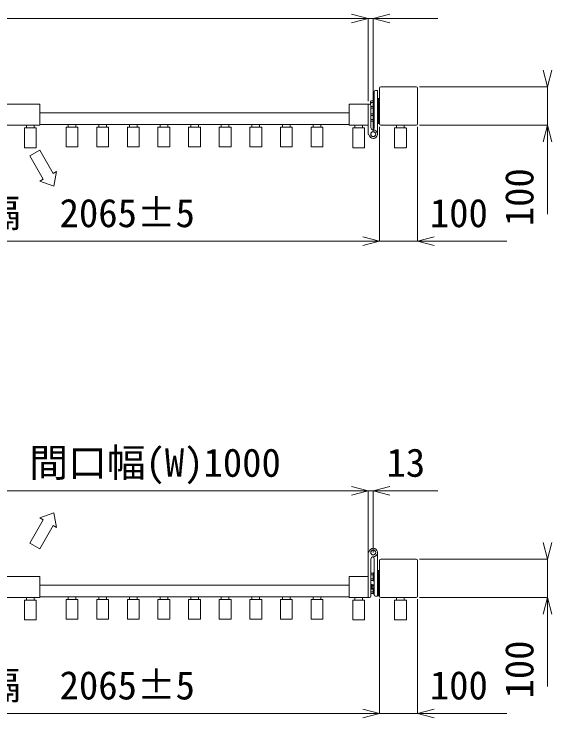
# Model space of a CAD drawing. Units: millimetres, scale not verified. Extents: x -6116 to 6499, y -4320 to 4590.
# Drawn here: x 3258 to 4664, y 1265 to 3105 of the extents above; entities that cross this region are included whole.
import ezdxf
from ezdxf.enums import TextEntityAlignment as Align

# ---------------------------------------------------------------- set-up
doc = ezdxf.new("R2010")
doc.units = ezdxf.units.MM
doc.header["$LTSCALE"] = 20
doc.layers.add('0-0_0', color=7, linetype='Continuous', lineweight=9)
doc.styles.add('ＭＳ ゴシック', font='')
doc.styles.get('ＭＳ ゴシック').set_extended_font_data('MS Gothic')

msp = doc.modelspace()

# ---------------------------------------------------------------- linework, layer by layer
at = {"layer": '0-0_0'}
for p, q in [((3183.71, 3093.46), (4183.71, 3093.46)), ((4183.71, 3093.46), (4140.25, 3105.1)), ((4183.71, 3093.46), (4140.25, 3081.81)), ((4183.71, 2877.66), (4183.71, 3094.26)), ((4183.71, 3093.46), (4196.71, 3093.46)), ((4196.71, 3093.46), (4240.18, 3105.1)), ((4196.71, 2799.16), (4196.71, 3094.26)), ((4651.85, 2914.66), (4640.21, 2958.12)), ((4212.71, 2911.16), (4212.71, 2818.16)), ((4216.21, 2914.66), (4309.21, 2914.66)), ((4312.71, 2911.16), (4312.71, 2818.16)), ((4317.21, 2914.66), (4652.65, 2914.66)), ((4651.85, 2914.66), (4651.85, 2814.66)), ((4198.71, 2807.68), (4198.71, 2901.66)), ((4202.21, 2905.16), (4207.21, 2905.16)), ((4207.71, 2791.16), (4207.71, 2904.66)), ((4189.71, 2876), (4189.71, 2868.61)), ((4196.71, 2878.46), (4190.61, 2878.46)), ((4196.71, 2873.55), (4190.61, 2873.55)), ((4196.71, 2879.16), (4196.71, 2858.16)), ((4196.71, 2878.46), (4196.71, 2858.86)), ((4209.71, 2884.71), (4207.71, 2884.71)), ((4209.71, 2884.71), (4207.71, 2884.71)), ((4209.71, 2884.71), (4209.71, 2818.71)), ((4211.71, 2884.71), (4209.71, 2884.71)), ((4209.71, 2884.71), (4209.71, 2818.71)), ((4211.71, 2884.71), (4209.71, 2884.71)), ((4211.71, 2884.71), (4211.71, 2818.71)), ((4211.71, 2884.71), (4211.71, 2818.71)), ((4212.71, 2818.71), (4212.71, 2884.71)), ((4212.71, 2818.71), (4212.71, 2884.71)), ((3184.21, 2869.66), (3325.21, 2869.66)), ((3325.71, 2815.16), (3325.71, 2869.16)), ((4133.71, 2869.16), (4133.71, 2815.16)), ((4183.71, 2869.66), (4134.21, 2869.66)), ((4183.71, 2869.66), (4183.71, 2814.66)), ((4183.71, 2862.66), (4183.71, 2869.16)), ((4183.71, 2842.68), (4183.71, 2861.16)), ((4184.21, 2869.66), (4187.21, 2869.66)), ((4196.71, 2858.86), (4190.61, 2858.86)), ((4190.71, 2808.16), (4190.71, 2866.16)), ((4196.71, 2863.76), (4190.71, 2863.76)), ((4196.71, 2858.16), (4198.71, 2858.16)), ((3325.71, 2846.66), (4133.71, 2846.66)), ((4183.71, 2823.46), (4183.71, 2841.64)), ((4196.71, 2844.46), (4190.71, 2844.46)), ((4196.71, 2839.55), (4190.71, 2839.55)), ((4196.71, 2845.16), (4196.71, 2824.16)), ((4196.71, 2844.46), (4196.71, 2824.86)), ((3325.71, 2816.66), (4133.71, 2816.66)), ((3399.71, 2816.16), (3399.71, 2809.46)), ((3400.21, 2816.66), (3419.21, 2816.66)), ((3419.71, 2816.16), (3419.71, 2809.46)), ((3479.71, 2816.16), (3479.71, 2809.46)), ((3480.21, 2816.66), (3499.21, 2816.66)), ((3499.71, 2816.16), (3499.71, 2809.46)), ((3559.71, 2816.16), (3559.71, 2809.46)), ((3560.21, 2816.66), (3579.21, 2816.66)), ((3579.71, 2816.16), (3579.71, 2809.46)), ((3639.71, 2816.16), (3639.71, 2809.46)), ((3640.21, 2816.66), (3659.21, 2816.66)), ((3659.71, 2816.16), (3659.71, 2809.46)), ((3719.71, 2816.16), (3719.71, 2809.46)), ((3720.21, 2816.66), (3739.21, 2816.66)), ((3739.71, 2816.16), (3739.71, 2809.46)), ((3799.71, 2816.16), (3799.71, 2809.46)), ((3800.21, 2816.66), (3819.21, 2816.66)), ((3819.71, 2816.16), (3819.71, 2809.46)), ((3879.71, 2816.16), (3879.71, 2809.46)), ((3880.21, 2816.66), (3899.21, 2816.66)), ((3899.71, 2816.16), (3899.71, 2809.46)), ((3959.71, 2816.16), (3959.71, 2809.46)), ((3960.21, 2816.66), (3979.21, 2816.66)), ((3979.71, 2816.16), (3979.71, 2809.46)), ((4039.71, 2816.16), (4039.71, 2809.46)), ((4040.21, 2816.66), (4059.21, 2816.66)), ((4059.71, 2816.16), (4059.71, 2809.46)), ((4183.71, 2791.45), (4183.71, 2821.96)), ((4196.71, 2829.76), (4190.71, 2829.76)), ((4196.71, 2824.86), (4190.71, 2824.86)), ((4196.71, 2824.16), (4198.71, 2824.16)), ((4211.71, 2818.71), (4212.71, 2818.71)), ((4211.71, 2818.71), (4212.71, 2818.71)), ((3184.21, 2814.66), (3325.21, 2814.66)), ((3285.21, 2756.86), (3285.21, 2806.46)), ((3286.21, 2807.46), (3315.21, 2807.46)), ((3290.71, 2814.16), (3290.71, 2807.46)), ((3291.21, 2814.66), (3310.21, 2814.66)), ((3310.71, 2814.16), (3310.71, 2807.46)), ((3316.21, 2756.86), (3316.21, 2806.46)), ((3394.21, 2758.86), (3394.21, 2808.46)), ((3395.21, 2809.46), (3424.21, 2809.46)), ((3425.21, 2758.86), (3425.21, 2808.46)), ((3474.21, 2758.86), (3474.21, 2808.46)), ((3475.21, 2809.46), (3504.21, 2809.46)), ((3505.21, 2758.86), (3505.21, 2808.46)), ((3554.21, 2758.86), (3554.21, 2808.46)), ((3555.21, 2809.46), (3584.21, 2809.46)), ((3585.21, 2758.86), (3585.21, 2808.46)), ((3634.21, 2758.86), (3634.21, 2808.46)), ((3635.21, 2809.46), (3664.21, 2809.46)), ((3665.21, 2758.86), (3665.21, 2808.46)), ((3714.21, 2758.86), (3714.21, 2808.46)), ((3715.21, 2809.46), (3744.21, 2809.46)), ((3745.21, 2758.86), (3745.21, 2808.46)), ((3794.21, 2758.86), (3794.21, 2808.46)), ((3795.21, 2809.46), (3824.21, 2809.46)), ((3825.21, 2758.86), (3825.21, 2808.46)), ((3874.21, 2758.86), (3874.21, 2808.46)), ((3875.21, 2809.46), (3904.21, 2809.46)), ((3905.21, 2758.86), (3905.21, 2808.46)), ((3954.21, 2758.86), (3954.21, 2808.46)), ((3955.21, 2809.46), (3984.21, 2809.46)), ((3985.21, 2758.86), (3985.21, 2808.46)), ((4034.21, 2758.86), (4034.21, 2808.46)), ((4035.21, 2809.46), (4064.21, 2809.46)), ((4065.21, 2758.86), (4065.21, 2808.46)), ((4183.71, 2814.66), (4134.21, 2814.66)), ((4143.21, 2756.86), (4143.21, 2806.46)), ((4144.21, 2807.46), (4173.21, 2807.46)), ((4148.71, 2814.16), (4148.71, 2807.46)), ((4149.21, 2814.66), (4168.21, 2814.66)), ((4168.71, 2814.16), (4168.71, 2807.46)), ((4174.21, 2756.86), (4174.21, 2806.46)), ((4212.71, 2810.71), (4212.71, 2510.58)), ((4216.21, 2814.66), (4309.21, 2814.66)), ((4252.21, 2756.86), (4252.21, 2806.46)), ((4253.21, 2807.46), (4282.21, 2807.46)), ((4257.71, 2814.16), (4257.71, 2807.46)), ((4258.21, 2814.66), (4277.21, 2814.66)), ((4277.71, 2814.16), (4277.71, 2807.46)), ((4283.21, 2756.86), (4283.21, 2806.46)), ((4312.71, 2810.16), (4312.71, 2510.58)), ((4317.21, 2814.66), (4652.65, 2814.66)), ((4651.85, 2814.66), (4663.5, 2771.19)), ((4183.87, 2790.91), (4187.41, 2785.29)), ((3286.21, 2755.86), (3315.21, 2755.86)), ((3395.21, 2757.86), (3424.21, 2757.86)), ((3475.21, 2757.86), (3504.21, 2757.86)), ((3555.21, 2757.86), (3584.21, 2757.86)), ((3635.21, 2757.86), (3664.21, 2757.86)), ((3715.21, 2757.86), (3744.21, 2757.86)), ((3795.21, 2757.86), (3824.21, 2757.86)), ((3875.21, 2757.86), (3904.21, 2757.86)), ((3955.21, 2757.86), (3984.21, 2757.86)), ((4035.21, 2757.86), (4064.21, 2757.86)), ((4144.21, 2755.86), (4173.21, 2755.86)), ((4253.21, 2755.86), (4282.21, 2755.86)), ((3334.23, 2673.61), (3299.23, 2734.24)), ((3360.21, 2688.61), (3368.87, 2693.61)), ((4212.71, 2511.38), (4169.25, 2523.03)), ((4312.71, 2511.38), (4356.18, 2523.03)), ((2147.71, 2511.38), (4212.71, 2511.38)), ((4212.71, 2511.38), (4169.25, 2499.73)), ((4212.71, 2511.38), (4312.71, 2511.38)), ((3183.71, 1858.81), (4183.71, 1858.81)), ((4183.71, 1858.81), (4140.25, 1870.46)), ((4183.71, 1858.81), (4140.25, 1847.16)), ((4183.71, 1643.01), (4183.71, 1859.61)), ((4183.71, 1858.81), (4196.71, 1858.81)), ((4196.71, 1858.81), (4240.18, 1870.46)), ((4196.71, 1697.51), (4196.71, 1859.61)), ((3334.23, 1782.79), (3325.57, 1787.79)), ((4651.85, 1680.01), (4640.21, 1723.48)), ((4183.71, 1580.51), (4183.71, 1697.22)), ((4183.87, 1697.75), (4187.4, 1703.37)), ((4207.71, 1697.51), (4207.71, 1584.01)), ((4190.71, 1680.51), (4190.71, 1583.51)), ((4198.71, 1680.99), (4198.71, 1587.01)), ((4212.71, 1676.51), (4212.71, 1583.51)), ((4216.21, 1680.01), (4309.21, 1680.01)), ((4312.71, 1676.51), (4312.71, 1583.51)), ((4317.21, 1680.01), (4652.65, 1680.01)), ((4651.85, 1680.01), (4651.85, 1580.01)), ((4196.71, 1643.81), (4190.61, 1643.81)), ((4196.71, 1638.9), (4190.61, 1638.9)), ((4196.71, 1644.51), (4196.71, 1623.51)), ((4196.71, 1643.81), (4196.71, 1624.21)), ((4209.71, 1650.06), (4207.71, 1650.06)), ((4209.71, 1650.06), (4209.71, 1584.06)), ((4211.71, 1650.06), (4209.71, 1650.06)), ((4211.71, 1650.06), (4211.71, 1584.06)), ((4212.71, 1584.06), (4212.71, 1650.06)), ((3184.21, 1635.01), (3325.21, 1635.01)), ((3325.71, 1580.51), (3325.71, 1634.51)), ((4133.71, 1634.51), (4133.71, 1580.51)), ((4183.71, 1635.01), (4134.21, 1635.01)), ((4183.71, 1635.01), (4183.71, 1580.01)), ((4196.71, 1629.12), (4190.61, 1629.12)), ((4196.71, 1624.21), (4190.61, 1624.21)), ((4196.71, 1623.51), (4198.71, 1623.51)), ((3325.71, 1612.01), (4133.71, 1612.01)), ((4192.31, 1613.76), (4190.71, 1613.76)), ((4190.71, 1613.76), (4190.71, 1601.26)), ((4190.71, 1601.26), (4192.31, 1601.26)), ((4192.31, 1613.76), (4192.31, 1601.26)), ((4193.81, 1613.61), (4192.31, 1613.61)), ((4193.81, 1607.51), (4192.31, 1609.01)), ((4192.31, 1607.51), (4193.81, 1606.01)), ((4192.31, 1601.41), (4193.81, 1601.41)), ((4193.81, 1601.41), (4193.81, 1613.61)), ((4193.81, 1613.28), (4197.31, 1613.28)), ((4193.81, 1610.4), (4197.31, 1610.4)), ((4193.81, 1604.62), (4197.31, 1604.62)), ((4193.81, 1601.74), (4197.31, 1601.74)), ((4196.71, 1601.74), (4196.71, 1590.21)), ((4196.71, 1601.74), (4196.71, 1589.51)), ((4197.31, 1601.74), (4197.81, 1602.61)), ((4198.71, 1610.51), (4197.81, 1610.51)), ((4198.71, 1589.51), (4198.71, 1610.51)), ((4196.71, 1595.12), (4190.61, 1595.12)), ((4196.71, 1590.21), (4190.61, 1590.21)), ((4196.71, 1589.51), (4198.71, 1589.51)), ((4202.21, 1583.51), (4207.21, 1583.51)), ((4211.71, 1584.06), (4212.71, 1584.06)), ((3184.21, 1580.01), (3325.21, 1580.01)), ((3285.21, 1522.21), (3285.21, 1571.81)), ((3286.21, 1572.81), (3315.21, 1572.81)), ((3290.71, 1579.51), (3290.71, 1572.81)), ((3291.21, 1580.01), (3310.21, 1580.01)), ((3310.71, 1579.51), (3310.71, 1572.81)), ((3316.21, 1522.21), (3316.21, 1571.81)), ((3325.71, 1582.01), (4133.71, 1582.01)), ((3394.21, 1524.21), (3394.21, 1573.81)), ((3395.21, 1574.81), (3424.21, 1574.81)), ((3399.71, 1581.51), (3399.71, 1574.81)), ((3400.21, 1582.01), (3419.21, 1582.01)), ((3419.71, 1581.51), (3419.71, 1574.81)), ((3425.21, 1524.21), (3425.21, 1573.81)), ((3474.21, 1524.21), (3474.21, 1573.81)), ((3475.21, 1574.81), (3504.21, 1574.81)), ((3479.71, 1581.51), (3479.71, 1574.81)), ((3480.21, 1582.01), (3499.21, 1582.01)), ((3499.71, 1581.51), (3499.71, 1574.81)), ((3505.21, 1524.21), (3505.21, 1573.81)), ((3554.21, 1524.21), (3554.21, 1573.81)), ((3555.21, 1574.81), (3584.21, 1574.81)), ((3559.71, 1581.51), (3559.71, 1574.81)), ((3560.21, 1582.01), (3579.21, 1582.01)), ((3579.71, 1581.51), (3579.71, 1574.81)), ((3585.21, 1524.21), (3585.21, 1573.81)), ((3634.21, 1524.21), (3634.21, 1573.81)), ((3635.21, 1574.81), (3664.21, 1574.81)), ((3639.71, 1581.51), (3639.71, 1574.81)), ((3640.21, 1582.01), (3659.21, 1582.01)), ((3659.71, 1581.51), (3659.71, 1574.81)), ((3665.21, 1524.21), (3665.21, 1573.81)), ((3714.21, 1524.21), (3714.21, 1573.81)), ((3715.21, 1574.81), (3744.21, 1574.81)), ((3719.71, 1581.51), (3719.71, 1574.81)), ((3720.21, 1582.01), (3739.21, 1582.01)), ((3739.71, 1581.51), (3739.71, 1574.81)), ((3745.21, 1524.21), (3745.21, 1573.81)), ((3794.21, 1524.21), (3794.21, 1573.81)), ((3795.21, 1574.81), (3824.21, 1574.81)), ((3799.71, 1581.51), (3799.71, 1574.81)), ((3800.21, 1582.01), (3819.21, 1582.01)), ((3819.71, 1581.51), (3819.71, 1574.81)), ((3825.21, 1524.21), (3825.21, 1573.81)), ((3874.21, 1524.21), (3874.21, 1573.81)), ((3875.21, 1574.81), (3904.21, 1574.81)), ((3879.71, 1581.51), (3879.71, 1574.81)), ((3880.21, 1582.01), (3899.21, 1582.01)), ((3899.71, 1581.51), (3899.71, 1574.81)), ((3905.21, 1524.21), (3905.21, 1573.81)), ((3954.21, 1524.21), (3954.21, 1573.81)), ((3955.21, 1574.81), (3984.21, 1574.81)), ((3959.71, 1581.51), (3959.71, 1574.81)), ((3960.21, 1582.01), (3979.21, 1582.01)), ((3979.71, 1581.51), (3979.71, 1574.81)), ((3985.21, 1524.21), (3985.21, 1573.81)), ((4034.21, 1524.21), (4034.21, 1573.81)), ((4035.21, 1574.81), (4064.21, 1574.81)), ((4039.71, 1581.51), (4039.71, 1574.81)), ((4040.21, 1582.01), (4059.21, 1582.01)), ((4059.71, 1581.51), (4059.71, 1574.81)), ((4065.21, 1524.21), (4065.21, 1573.81)), ((4183.71, 1580.01), (4134.21, 1580.01)), ((4143.21, 1522.21), (4143.21, 1571.81)), ((4144.21, 1572.81), (4173.21, 1572.81)), ((4148.71, 1579.51), (4148.71, 1572.81)), ((4149.21, 1580.01), (4168.21, 1580.01)), ((4168.71, 1579.51), (4168.71, 1572.81)), ((4174.21, 1522.21), (4174.21, 1571.81)), ((4184.21, 1580.01), (4187.21, 1580.01)), ((4187.21, 1580.01), (4185.71, 1580.01)), ((4212.71, 1576.06), (4212.71, 1275.93)), ((4216.21, 1580.01), (4309.21, 1580.01)), ((4252.21, 1522.21), (4252.21, 1571.81)), ((4253.21, 1572.81), (4282.21, 1572.81)), ((4257.71, 1579.51), (4257.71, 1572.81)), ((4258.21, 1580.01), (4277.21, 1580.01)), ((4277.71, 1579.51), (4277.71, 1572.81)), ((4283.21, 1522.21), (4283.21, 1571.81)), ((4312.71, 1575.51), (4312.71, 1275.93)), ((4317.21, 1580.01), (4652.65, 1580.01)), ((4651.85, 1580.01), (4663.5, 1536.54)), ((3286.21, 1521.21), (3315.21, 1521.21)), ((3395.21, 1523.21), (3424.21, 1523.21)), ((3475.21, 1523.21), (3504.21, 1523.21)), ((3555.21, 1523.21), (3584.21, 1523.21)), ((3635.21, 1523.21), (3664.21, 1523.21)), ((3715.21, 1523.21), (3744.21, 1523.21)), ((3795.21, 1523.21), (3824.21, 1523.21)), ((3875.21, 1523.21), (3904.21, 1523.21)), ((3955.21, 1523.21), (3984.21, 1523.21)), ((4035.21, 1523.21), (4064.21, 1523.21)), ((4144.21, 1521.21), (4173.21, 1521.21)), ((4253.21, 1521.21), (4282.21, 1521.21)), ((4212.71, 1276.73), (4169.25, 1288.38)), ((4312.71, 1276.73), (4356.18, 1288.38)), ((2147.71, 1276.73), (4212.71, 1276.73)), ((4212.71, 1276.73), (4169.25, 1265.09)), ((4212.71, 1276.73), (4312.71, 1276.73))]:
    msp.add_line(p, q, dxfattribs=at)
for points in [[(4365.51, 3093.46), (4196.71, 3093.46), (4240.18, 3081.81)], [(4651.85, 2918.66), (4651.85, 2914.66), (4663.5, 2958.12)], [(4198.71, 2858.16), (4198.71, 2879.16), (4196.71, 2879.16)], [(4207.71, 2884.71), (4207.71, 2818.71), (4209.71, 2818.71)], [(4207.71, 2884.71), (4207.71, 2818.71), (4209.71, 2818.71)], [(4209.71, 2884.71), (4209.71, 2818.71), (4211.71, 2818.71)], [(4209.71, 2884.71), (4209.71, 2818.71), (4211.71, 2818.71)], [(4212.71, 2884.71), (4211.71, 2884.71), (4211.71, 2818.71)], [(4212.71, 2884.71), (4211.71, 2884.71), (4211.71, 2818.71)], [(4198.71, 2824.16), (4198.71, 2845.16), (4196.71, 2845.16)], [(4651.85, 2581.86), (4651.85, 2814.66), (4640.21, 2771.19)], [(3299.23, 2734.24), (3325.21, 2749.24), (3360.21, 2688.61)], [(3334.23, 2673.61), (3325.57, 2668.61), (3362.22, 2655.13), (3368.87, 2693.61)], [(4545.51, 2511.38), (4312.71, 2511.38), (4356.18, 2499.73)], [(4365.51, 1858.81), (4196.71, 1858.81), (4240.18, 1847.16)], [(3325.57, 1787.79), (3362.22, 1801.27), (3368.87, 1762.79)], [(3334.23, 1782.79), (3299.23, 1722.17), (3325.21, 1707.17), (3360.21, 1767.79), (3368.87, 1762.79)], [(4651.85, 1684.01), (4651.85, 1680.01), (4663.5, 1723.48)], [(4198.71, 1623.51), (4198.71, 1644.51), (4196.71, 1644.51)], [(4207.71, 1650.06), (4207.71, 1584.06), (4209.71, 1584.06)], [(4209.71, 1650.06), (4209.71, 1584.06), (4211.71, 1584.06)], [(4212.71, 1650.06), (4211.71, 1650.06), (4211.71, 1584.06)], [(4197.31, 1613.28), (4197.81, 1612.41), (4197.81, 1602.61)], [(4651.85, 1347.21), (4651.85, 1580.01), (4640.21, 1536.54)], [(4545.51, 1276.73), (4312.71, 1276.73), (4356.18, 1265.09)]]:
    msp.add_lwpolyline(points, dxfattribs=at)
for centre, radius in [((4196.71, 2791.16), 6.6), ((4196.71, 2791.16), 6.3), ((4196.71, 1697.51), 6.6), ((4196.71, 1697.51), 6.3)]:
    msp.add_circle(centre, radius, dxfattribs=at)
for centre, radius, start, end in [((4216.21, 2911.16), 3.5, 90, 180), ((4216.21, 2911.16), 3.5, 90, 180), ((4309.21, 2911.16), 3.5, 0, 90), ((4309.21, 2911.16), 3.5, 0, 90), ((4202.21, 2901.66), 3.5, 90, 180), ((4207.21, 2904.66), 0.5, 0, 90), ((4193.52, 2876), 3.81, 139.92558, 220.07442), ((4203.53, 2868.66), 13.82, 159.26919, 180.20977), ((3325.21, 2869.16), 0.5, 0, 90), ((4134.21, 2869.16), 0.5, 90, 180), ((4184.21, 2869.16), 0.5, 90, 180), ((4187.21, 2866.16), 3.5, 0, 90), ((3400.21, 2816.16), 0.5, 90, 180), ((3419.21, 2816.16), 0.5, 0, 90), ((3480.21, 2816.16), 0.5, 90, 180), ((3499.21, 2816.16), 0.5, 0, 90), ((3560.21, 2816.16), 0.5, 90, 180), ((3579.21, 2816.16), 0.5, 0, 90), ((3640.21, 2816.16), 0.5, 90, 180), ((3659.21, 2816.16), 0.5, 0, 90), ((3720.21, 2816.16), 0.5, 90, 180), ((3739.21, 2816.16), 0.5, 0, 90), ((3800.21, 2816.16), 0.5, 90, 180), ((3819.21, 2816.16), 0.5, 0, 90), ((3880.21, 2816.16), 0.5, 90, 180), ((3899.21, 2816.16), 0.5, 0, 90), ((3960.21, 2816.16), 0.5, 90, 180), ((3979.21, 2816.16), 0.5, 0, 90), ((4040.21, 2816.16), 0.5, 90, 180), ((4059.21, 2816.16), 0.5, 0, 90), ((4216.21, 2818.16), 3.5, 180, 270), ((4309.21, 2818.16), 3.5, 270, 0), ((3286.21, 2806.46), 1, 90, 180), ((3291.21, 2814.16), 0.5, 90, 180), ((3310.21, 2814.16), 0.5, 0, 90), ((3315.21, 2806.46), 1, 0, 90), ((3325.21, 2815.16), 0.5, 270, 0), ((3395.21, 2808.46), 1, 90, 180), ((3424.21, 2808.46), 1, 0, 90), ((3475.21, 2808.46), 1, 90, 180), ((3504.21, 2808.46), 1, 0, 90), ((3555.21, 2808.46), 1, 90, 180), ((3584.21, 2808.46), 1, 0, 90), ((3635.21, 2808.46), 1, 90, 180), ((3664.21, 2808.46), 1, 0, 90), ((3715.21, 2808.46), 1, 90, 180), ((3744.21, 2808.46), 1, 0, 90), ((3795.21, 2808.46), 1, 90, 180), ((3824.21, 2808.46), 1, 0, 90), ((3875.21, 2808.46), 1, 90, 180), ((3904.21, 2808.46), 1, 0, 90), ((3955.21, 2808.46), 1, 90, 180), ((3984.21, 2808.46), 1, 0, 90), ((4035.21, 2808.46), 1, 90, 180), ((4064.21, 2808.46), 1, 0, 90), ((4134.21, 2815.16), 0.5, 180, 270), ((4144.21, 2806.46), 1, 90, 180), ((4149.21, 2814.16), 0.5, 90, 180), ((4168.21, 2814.16), 0.5, 0, 90), ((4173.21, 2806.46), 1, 0, 90), ((4196.71, 2791.16), 11, 212.19577, 90), ((4196.71, 2808.16), 6, 180, 270), ((4192.71, 2807.68), 6, 296.41946, 0), ((4253.21, 2806.46), 1, 90, 180), ((4258.21, 2814.16), 0.5, 90, 180), ((4277.21, 2814.16), 0.5, 0, 90), ((4282.21, 2806.46), 1, 0, 90), ((4184.71, 2791.45), 1, 180, 212.2), ((4196.71, 2791.16), 11, 212.2, 0), ((3286.21, 2756.86), 1, 180, 270), ((3315.21, 2756.86), 1, 270, 0), ((3395.21, 2758.86), 1, 180, 270), ((3424.21, 2758.86), 1, 270, 0), ((3475.21, 2758.86), 1, 180, 270), ((3504.21, 2758.86), 1, 270, 0), ((3555.21, 2758.86), 1, 180, 270), ((3584.21, 2758.86), 1, 270, 0), ((3635.21, 2758.86), 1, 180, 270), ((3664.21, 2758.86), 1, 270, 0), ((3715.21, 2758.86), 1, 180, 270), ((3744.21, 2758.86), 1, 270, 0), ((3795.21, 2758.86), 1, 180, 270), ((3824.21, 2758.86), 1, 270, 0), ((3875.21, 2758.86), 1, 180, 270), ((3904.21, 2758.86), 1, 270, 0), ((3955.21, 2758.86), 1, 180, 270), ((3984.21, 2758.86), 1, 270, 0), ((4035.21, 2758.86), 1, 180, 270), ((4064.21, 2758.86), 1, 270, 0), ((4144.21, 2756.86), 1, 180, 270), ((4173.21, 2756.86), 1, 270, 0), ((4253.21, 2756.86), 1, 180, 270), ((4282.21, 2756.86), 1, 270, 0), ((4184.71, 1697.22), 1, 147.8, 180), ((4196.71, 1697.51), 11, 270, 147.80423), ((4196.71, 1680.51), 6, 90, 180), ((4192.71, 1680.99), 6, 0, 63.58054), ((4216.21, 1676.51), 3.5, 90, 180), ((4216.21, 1676.51), 3.5, 90, 180), ((4309.21, 1676.51), 3.5, 0, 90), ((4309.21, 1676.51), 3.5, 0, 90), ((3325.21, 1634.51), 0.5, 0, 90), ((4134.21, 1634.51), 0.5, 90, 180), ((4194.81, 1611.84), 2.89, 330.00001, 29.99999), ((4189.3, 1607.51), 8.51, 340.18087, 19.81913), ((4194.81, 1603.18), 2.89, 330.00001, 29.99999), ((4187.21, 1583.51), 3.5, 270, 0), ((4202.21, 1587.01), 3.5, 180, 270), ((4207.21, 1584.01), 0.5, 270, 0), ((4216.21, 1583.51), 3.5, 180, 270), ((4309.21, 1583.51), 3.5, 270, 0), ((3286.21, 1571.81), 1, 90, 180), ((3291.21, 1579.51), 0.5, 90, 180), ((3310.21, 1579.51), 0.5, 0, 90), ((3315.21, 1571.81), 1, 0, 90), ((3325.21, 1580.51), 0.5, 270, 0), ((3395.21, 1573.81), 1, 90, 180), ((3400.21, 1581.51), 0.5, 90, 180), ((3419.21, 1581.51), 0.5, 0, 90), ((3424.21, 1573.81), 1, 0, 90), ((3475.21, 1573.81), 1, 90, 180), ((3480.21, 1581.51), 0.5, 90, 180), ((3499.21, 1581.51), 0.5, 0, 90), ((3504.21, 1573.81), 1, 0, 90), ((3555.21, 1573.81), 1, 90, 180), ((3560.21, 1581.51), 0.5, 90, 180), ((3579.21, 1581.51), 0.5, 0, 90), ((3584.21, 1573.81), 1, 0, 90), ((3635.21, 1573.81), 1, 90, 180), ((3640.21, 1581.51), 0.5, 90, 180), ((3659.21, 1581.51), 0.5, 0, 90), ((3664.21, 1573.81), 1, 0, 90), ((3715.21, 1573.81), 1, 90, 180), ((3720.21, 1581.51), 0.5, 90, 180), ((3739.21, 1581.51), 0.5, 0, 90), ((3744.21, 1573.81), 1, 0, 90), ((3795.21, 1573.81), 1, 90, 180), ((3800.21, 1581.51), 0.5, 90, 180), ((3819.21, 1581.51), 0.5, 0, 90), ((3824.21, 1573.81), 1, 0, 90), ((3875.21, 1573.81), 1, 90, 180), ((3880.21, 1581.51), 0.5, 90, 180), ((3899.21, 1581.51), 0.5, 0, 90), ((3904.21, 1573.81), 1, 0, 90), ((3955.21, 1573.81), 1, 90, 180), ((3960.21, 1581.51), 0.5, 90, 180), ((3979.21, 1581.51), 0.5, 0, 90), ((3984.21, 1573.81), 1, 0, 90), ((4035.21, 1573.81), 1, 90, 180), ((4040.21, 1581.51), 0.5, 90, 180), ((4059.21, 1581.51), 0.5, 0, 90), ((4064.21, 1573.81), 1, 0, 90), ((4134.21, 1580.51), 0.5, 180, 270), ((4144.21, 1571.81), 1, 90, 180), ((4149.21, 1579.51), 0.5, 90, 180), ((4168.21, 1579.51), 0.5, 0, 90), ((4173.21, 1571.81), 1, 0, 90), ((4184.21, 1580.51), 0.5, 180, 270), ((4253.21, 1571.81), 1, 90, 180), ((4258.21, 1579.51), 0.5, 90, 180), ((4277.21, 1579.51), 0.5, 0, 90), ((4282.21, 1571.81), 1, 0, 90), ((3286.21, 1522.21), 1, 180, 270), ((3315.21, 1522.21), 1, 270, 0), ((3395.21, 1524.21), 1, 180, 270), ((3424.21, 1524.21), 1, 270, 0), ((3475.21, 1524.21), 1, 180, 270), ((3504.21, 1524.21), 1, 270, 0), ((3555.21, 1524.21), 1, 180, 270), ((3584.21, 1524.21), 1, 270, 0), ((3635.21, 1524.21), 1, 180, 270), ((3664.21, 1524.21), 1, 270, 0), ((3715.21, 1524.21), 1, 180, 270), ((3744.21, 1524.21), 1, 270, 0), ((3795.21, 1524.21), 1, 180, 270), ((3824.21, 1524.21), 1, 270, 0), ((3875.21, 1524.21), 1, 180, 270), ((3904.21, 1524.21), 1, 270, 0), ((3955.21, 1524.21), 1, 180, 270), ((3984.21, 1524.21), 1, 270, 0), ((4035.21, 1524.21), 1, 180, 270), ((4064.21, 1524.21), 1, 270, 0), ((4144.21, 1522.21), 1, 180, 270), ((4173.21, 1522.21), 1, 270, 0), ((4253.21, 1522.21), 1, 180, 270), ((4282.21, 1522.21), 1, 270, 0)]:
    msp.add_arc(centre, radius, start, end, dxfattribs=at)

# ---------------------------------------------------------------- texts
at = {"layer": '0-0_0', "style": 'ＭＳ ゴシック'}
for p in [(4637.48, 2550.56), (4637.48, 1315.91)]:
    msp.add_text('100', height=74.23, rotation=90, dxfattribs=at).set_placement(p, align=Align.BOTTOM_LEFT)
for s, p in [('アルミ柱間隔\u30002065±5', (2668.44, 2525.75)), ('100', (4344.61, 2525.75)), ('間口幅(W)1000', (3298, 1873.18)), ('13', (4231.31, 1873.18)), ('アルミ柱間隔\u30002065±5', (2668.44, 1291.11)), ('100', (4344.61, 1291.11))]:
    msp.add_text(s, height=74.23, dxfattribs=at).set_placement(p, align=Align.BOTTOM_LEFT)

doc.saveas('drawing.dxf')
